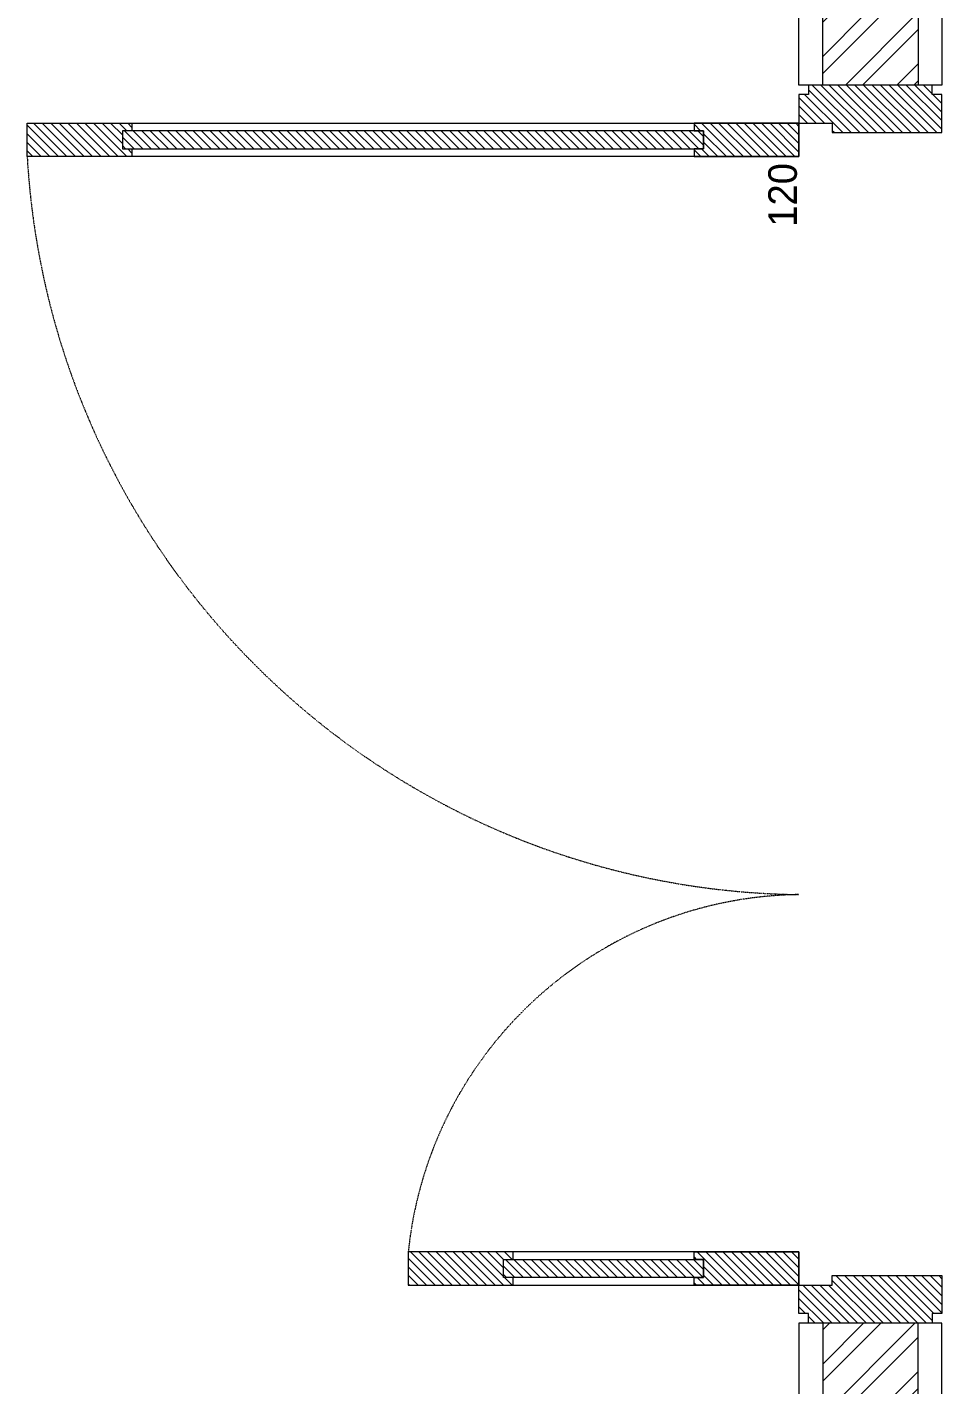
# Model space of a CAD drawing. Header units: millimetres. Extents: x -280308 to 6402717, y -14 to 2073074.
# Drawn here: x -18927 to -17967, y 417109 to 418534 of the extents above; entities that cross this region are included whole.
import ezdxf

# ---------------------------------------------------------------- set-up
doc = ezdxf.new("R2010")
doc.units = ezdxf.units.MM
doc.linetypes.add('ACAD_ISO03W100', pattern=[30, 12, -18])
doc.layers.get('0').update_dxf_attribs({"lineweight": 0})
for name, color, linetype, lineweight in [('_Door & Window', 1, 'Continuous', 0), ('A-ALINE-3', 111, 'Continuous', 15), ('A-ALINE-6', 117, 'Continuous', 9), ('A-Furn', 250, 'Continuous', 0)]:
    doc.layers.add(name, color=color, linetype=linetype, lineweight=lineweight)
doc.layers.add('A-FILL-1', color=7, linetype='Continuous', lineweight=0, true_color=0x454545)
doc.styles.add('CENTURY', font='GOTHIC.TTF')

# ---------------------------------------------------------------- blocks, each defined once
blk = doc.blocks.new('A$C6ab96ad6')
at = {"layer": 'A-Furn'}
h = blk.add_hatch(dxfattribs=at)
h.set_pattern_fill('ANSI31', color=256, scale=2, angle=540, style=0)
h.set_pattern_definition([(225, (-3598.320602994849, 30706.99540839973), (4.490128060534577, -4.490128060534577), [])])
h.paths.add_polyline_path([(10.000000012893, 960.0000000035216), (10.000000012893, 850.0000000035216), (2.000000012863893, 850.0000000035216), (2.000000012892997, 860.0000000034051), (-16.999999987107, 860.0000000034051), (-16.999999987107, 850.0000000035216), (-24.999999987107, 850.0000000035216), (-24.999999987107, 960.0000000035216)])
h = blk.add_hatch(dxfattribs=at)
h.set_pattern_fill('ANSI31', color=256, scale=2, angle=540, style=0)
h.set_pattern_definition([(225, (-3598.320602994849, 30816.99540839973), (4.490128060534577, -4.490128060534577), [])])
h.paths.add_polyline_path([(2.000000012892997, 860.0000000034051), (-16.99999999941792, 860.0000000034051), (-16.99999999941792, 250.0000000004948), (2.000000012892997, 250.0000000004948)])
h = blk.add_hatch(dxfattribs=at)
h.set_pattern_fill('ANSI31', color=256, scale=2, angle=540, style=0)
h.set_pattern_definition([(225, (-3198.320602995023, 30306.99540839973), (4.490128060534577, -4.490128060534577), [])])
h.paths.add_polyline_path([(-1210.000000012893, 560.0000000035216), (-1210.000000012893, 450.0000000035216), (-1202.000000012864, 450.0000000035216), (-1202.000000012893, 460.0000000034051), (-1183.000000012893, 460.0000000034051), (-1183.000000012893, 450.0000000035216), (-1175.000000012893, 450.0000000035216), (-1175.000000012893, 560.0000000035216)])
h = blk.add_hatch(dxfattribs=at)
h.set_pattern_fill('ANSI31', color=256, scale=2, angle=540, style=0)
h.set_pattern_definition([(225, (-3198.320602995023, 30816.99540839973), (4.490128060534577, -4.490128060534577), [])])
h.paths.add_polyline_path([(-1202.000000012893, 460.0000000034051), (-1183.000000000582, 460.0000000034051), (-1183.000000000582, 250.0000000004948), (-1202.000000012893, 250.0000000004948)])
h = blk.add_hatch(dxfattribs=at)
h.set_pattern_fill('ANSI31', color=256, scale=2, angle=540, style=0)
h.set_pattern_definition([(225, (-2593.773514220753, 30816.99540841204), (4.490128060534577, -4.490128060534577), [])])
h.paths.add_polyline_path([(-1210.000000000582, 150.0000000003783), (-1210.000000000582, 260.0000000003783), (-1202.000000000553, 260.0000000003711), (-1202.000000000582, 250.0000000004948), (-1183.000000000582, 250.0000000004948), (-1183.000000000582, 260.0000000003783), (-1175.000000000582, 260.0000000003783), (-1175.000000000582, 150.0000000003783)])
h = blk.add_hatch(dxfattribs=at)
h.set_pattern_fill('ANSI31', color=256, scale=2, angle=540, style=0)
h.set_pattern_definition([(225, (-2993.773514220578, 30816.99540841204), (4.490128060534577, -4.490128060534577), [])])
h.paths.add_polyline_path([(10.00000000058208, 150.0000000003783), (10.00000000058208, 260.0000000003783), (2.000000000552973, 260.0000000003711), (2.000000000582077, 250.0000000004948), (-16.99999999941792, 250.0000000004948), (-16.99999999941792, 260.0000000003783), (-24.99999999941792, 260.0000000003783), (-24.99999999941792, 150.0000000003783)])
h = blk.add_hatch(dxfattribs=at)
h.set_pattern_fill('ANSI31', color=256, scale=2, angle=540, style=0)
h.set_pattern_definition([(225, (-3898.32060299578, 30765.81499781512), (4.490128060534577, -4.490128060534577), [])])
h.paths.add_polyline_path([(-1239.999999999854, -5.820766091346741e-11), (-1239.999999999884, 9.999999999941792), (-1249.999999999884, 9.999999999941792), (-1249.999999999884, 139.9999999998545), (-1239.999999999884, 139.9999999998545), (-1239.999999999854, 149.9999999997672), (-1210.000000000582, 150.0000000003783), (-1210.000000000611, 115.0000000077416), (-1200.000000000611, 115.0000000077416), (-1200, 0)])
h = blk.add_hatch(dxfattribs=at)
h.set_pattern_fill('ANSI31', color=256, scale=2, angle=540, style=0)
h.set_pattern_definition([(225, (-3598.320602994529, 30765.81499781512), (4.490128060534577, -4.490128060534577), [])])
h.paths.add_polyline_path([(39.99999999985448, -5.820766091346741e-11), (39.99999999988358, 9.999999999941792), (49.99999999988358, 9.999999999941792), (49.99999999988358, 139.9999999998545), (39.99999999988358, 139.9999999998545), (39.99999999985448, 149.9999999997672), (10.00000000058208, 150.0000000003783), (10.00000000061118, 115.0000000077416), (6.111804395914078e-10, 115.0000000077416), (0, 0)])
at = {"layer": '_Door & Window'}
for points in [[(10.000000012893, 960.0000000035216), (10.000000012893, 850.0000000035216), (2.000000012863893, 850.0000000035216), (2.000000012892997, 860.0000000034051), (-16.999999987107, 860.0000000034051), (-16.999999987107, 850.0000000035216), (-24.999999987107, 850.0000000035216), (-24.999999987107, 960.0000000035216), (10.000000012893, 960.0000000035216)], [(-1210.000000012893, 560.0000000035216), (-1210.000000012893, 450.0000000035216), (-1202.000000012864, 450.0000000035216), (-1202.000000012893, 460.0000000034051), (-1183.000000012893, 460.0000000034051), (-1183.000000012893, 450.0000000035216), (-1175.000000012893, 450.0000000035216), (-1175.000000012893, 560.0000000035216), (-1210.000000012893, 560.0000000035216)], [(-1210.000000000582, 150.0000000003783), (-1210.000000000582, 260.0000000003783), (-1202.000000000553, 260.0000000003711), (-1202.000000000582, 250.0000000004948), (-1183.000000000582, 250.0000000004948), (-1183.000000000582, 260.0000000003783), (-1175.000000000582, 260.0000000003783), (-1175.000000000582, 150.0000000003783), (-1210.000000000582, 150.0000000003783)], [(10.00000000058208, 150.0000000003783), (10.00000000058208, 260.0000000003783), (2.000000000552973, 260.0000000003711), (2.000000000582077, 250.0000000004948), (-16.99999999941792, 250.0000000004948), (-16.99999999941792, 260.0000000003783), (-24.99999999941792, 260.0000000003783), (-24.99999999941792, 150.0000000003783), (10.00000000058208, 150.0000000003783)], [(-1239.999999999854, -5.820766091346741e-11), (-1239.999999999884, 9.999999999941792), (-1249.999999999884, 9.999999999941792), (-1249.999999999884, 139.9999999998545), (-1239.999999999884, 139.9999999998545), (-1239.999999999854, 149.9999999997672), (-1210.000000000582, 150.0000000003783), (-1210.000000000611, 115.0000000077416), (-1200.000000000611, 115.0000000077416), (-1200, 0), (-1239.999999999854, -5.820766091346741e-11)], [(39.99999999985448, -5.820766091346741e-11), (39.99999999988358, 9.999999999941792), (49.99999999988358, 9.999999999941792), (49.99999999988358, 139.9999999998545), (39.99999999988358, 139.9999999998545), (39.99999999985448, 149.9999999997672), (10.00000000058208, 150.0000000003783), (10.00000000061118, 115.0000000077416), (6.111804395914078e-10, 115.0000000077416), (0, 0), (39.99999999985448, -5.820766091346741e-11)]]:
    blk.add_lwpolyline(points, dxfattribs=at)
for points in [[(10.00000000058208, 150.0000000003783), (-24.999999987107, 150.0000000003783), (-24.999999987107, 960.0000000035216), (10.00000000058208, 960.0000000035216)], [(-1210.000000000582, 150.0000000003783), (-1175.000000012893, 150.0000000003783), (-1175.000000012893, 560.0000000035216), (-1210.000000000582, 560.0000000035216)]]:
    blk.add_lwpolyline(points, close=True, dxfattribs=at)
at = {"layer": '_Door & Window', "linetype": 'ACAD_ISO03W100', "ltscale": 0.02}
for centre, radius, start, end in [((22.15318361329264, 139.1291594183103), 822.2250497890324, 93.28885543498365, 179.2424562674238), ((-1218.092067441175, 144.0926212447503), 418.1337991375786, 0.8094995735841771, 84.08470413536858)]:
    blk.add_arc(centre, radius, start, end, dxfattribs=at)
at = {"layer": 'A-Furn'}
for points in [[(2.000000012892997, 860.0000000034051), (-16.99999999941792, 860.0000000034051), (-16.99999999941792, 250.0000000004948), (2.000000012892997, 250.0000000004948)], [(-1202.000000012893, 460.0000000034051), (-1183.000000000582, 460.0000000034051), (-1183.000000000582, 250.0000000004948), (-1202.000000012893, 250.0000000004948)]]:
    blk.add_lwpolyline(points, close=True, dxfattribs=at)
at = {"layer": 'Defpoints', "ltscale": 0.25, "insert": (-98.86915493193081, 182.1054837065982), "char_height": 30.00000000000001, "attachment_point": 1, "style": 'CENTURY'}
blk.add_mtext_dynamic_manual_height_columns('120', width=78.46666834107602, gutter_width=750.0000000000001, heights=[0], dxfattribs=at)
blk = doc.blocks.new('A$C7a9db0a0')
at = {"layer": 'A-FILL-1', "ltscale": 0.25}
h = blk.add_hatch(dxfattribs=at)
h.set_pattern_fill('ANSI32', color=256, scale=4, angle=360)
h.set_pattern_definition([(44.99999999999994, (-76655.37113328493, 28460.72097451292), (-26.94076836320746, 26.94076836320747), []), (44.99999999999994, (-76637.41061328497, 28460.72097451292), (-26.94076836320746, 26.94076836320747), [])])
h.paths.add_polyline_path([(28022.81159601326, -7711.025258846814), (28022.81159601326, -7786.025258846814), (27922.81159601326, -7786.025258846814), (27922.81159601326, -7711.025258846814)])
h = blk.add_hatch(dxfattribs=at)
h.set_pattern_fill('ANSI32', color=256, scale=4, angle=360)
h.set_pattern_definition([(44.99999999999994, (-76655.35604503896, 26710.72097451147), (-26.94076836320746, 26.94076836320747), []), (44.99999999999994, (-76637.395525039, 26710.72097451147), (-26.94076836320746, 26.94076836320747), [])])
h.paths.add_polyline_path([(28022.82668425934, -10911.02525884827), (28022.82668425934, -9086.025258846581), (27922.82668425934, -9086.025258846581), (27922.82668425934, -10911.02525884827)])
at = {"layer": 'A-ALINE-3', "linetype": 'Continuous'}
for points in [[(28022.81159601326, -7711.025258846814), (28022.81159601326, -7786.025258846814), (27922.81159601326, -7786.025258846814), (27922.81159601326, -7711.025258846814)], [(28022.82668425934, -10911.02525884827), (28022.82668425934, -9086.025258846581), (27922.82668425934, -9086.025258846581), (27922.82668425934, -10911.02525884827)]]:
    blk.add_lwpolyline(points, close=True, dxfattribs=at)
at = {"layer": 'A-ALINE-6'}
for points in [[(28047.81159601326, -7711.025258846814), (28047.81159601326, -7786.025258846814), (27897.81159601326, -7786.025258846814), (27897.81159601326, -7711.025258846814)], [(28047.82668425934, -10911.02525884827), (28047.82668425934, -9086.025258846581), (27897.82668425934, -9086.025258846581), (27897.82668425934, -10911.02525884827)]]:
    blk.add_lwpolyline(points, close=True, dxfattribs=at)
at = {"ltscale": 0.25, "rotation": 90}
blk.add_blockref('A$C6ab96ad6', (28047.81159601314, -7836.025258846697), dxfattribs=at)
blk = doc.blocks.new('2')
at = {"ltscale": 0.25}
blk.add_blockref('A$C7a9db0a0', (-46014.8964609587, 426259.2889798831), dxfattribs=at)

msp = doc.modelspace()

# ---------------------------------------------------------------- block references
msp.add_blockref('2', (0, 0))

doc.saveas('drawing.dxf')
